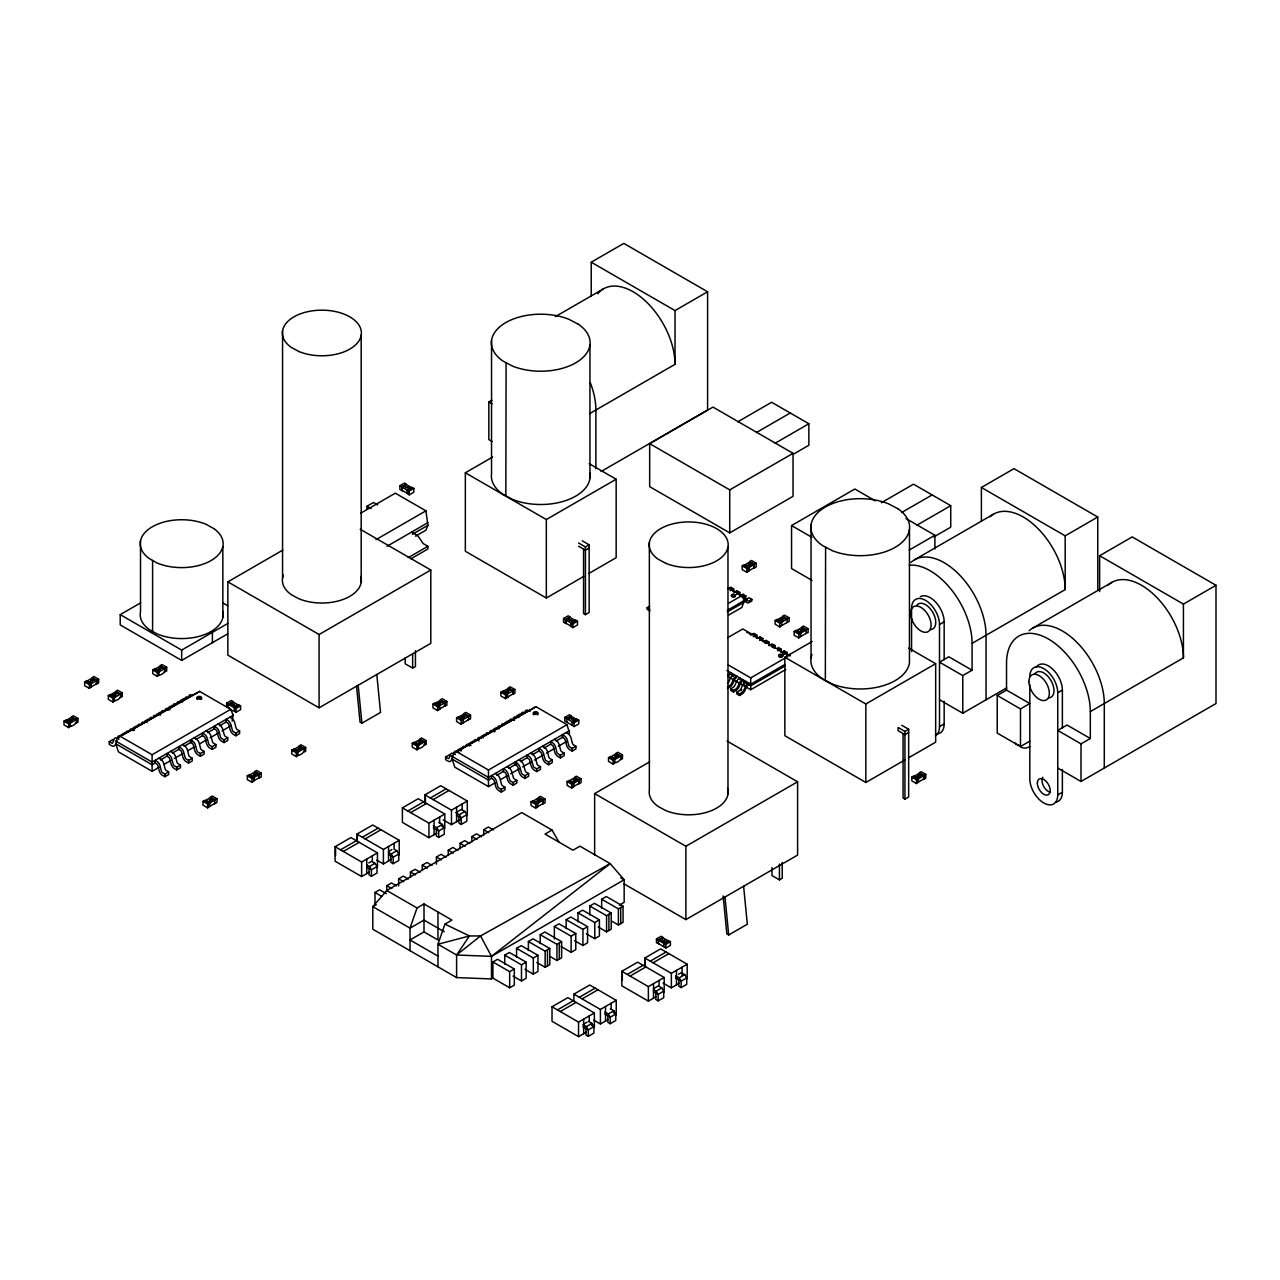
<?xml version="1.0" encoding="UTF-8"?>
<svg xmlns="http://www.w3.org/2000/svg" width="1280" height="1280" viewBox="0 0 1280 1280"><rect width="100%" height="100%" fill="white"/><g stroke="black" fill="none" stroke-linecap="round" stroke-linejoin="round"><path stroke-width="1.5" d="M114.48 695.856L113.456 696.336L114.56 695.776M158.896 670.224L156.592 669.744L158.976 670.144M210.32 801.104C208.496 797.936 209.52 801.552 211.36 800.448M254.624 775.52C252.32 772.496 254.256 775.872 255.664 774.864M299.04 749.872C296.864 746.832 298.608 750.176 300 749.328M419.6 743.056C417.392 739.952 419.12 743.488 420.64 742.4M439.584 702.416C441.568 705.632 440.4 701.84 438.672 702.992M538.384 801.424C539.152 798.544 535.344 801.472 537.808 800.064M574.416 781.264C572.128 778.144 574.144 781.792 575.376 780.592M615.472 756.032C617.92 757.312 612.848 756.016 615.264 756M616.304 755.408L618.224 756.032M749.52 565.568L749.44 564.272M781.808 618.784C780.96 621.6 784.96 618.704 782.336 620.24M919.152 776.8C919.904 774.32 916.016 776.464 918.688 775.472M616.288 755.424L617.232 754.832L618.464 756.016M232.144 721.184L233.2 715.264L230.688 709.36L199.6 691.408L117.056 738.16A5.04 2.912 60 0 0 114.224 738.864L112.784 742.72A1.728 1.008 60 0 1 111.728 743.104L109.248 741.68L109.248 744.368L111.616 745.744A5.024 2.896 60 0 0 114.96 744.944M437.968 966.832L437.968 944.256L444.944 924.112L451.936 920.08L424 903.952L417.024 907.984L410.032 928.144L410.032 950.72M160.08 715.424L161.52 711.552A5.04 2.912 60 0 1 164.384 710.864L164.688 711.024M452.64 756.656L451.312 760.256A5.024 2.896 60 0 1 447.968 761.056L445.6 759.696L445.6 757.008L449.328 754.848L451.632 756.192M460.96 751.216L462.4 747.36A5.04 2.912 60 0 1 465.264 746.656L465.568 746.816M360.912 513.056L395.328 493.184L425.92 510.832L427.92 525.344L425.92 530.192L415.584 536.144M158.928 767.36L152.112 771.296L118.464 751.872L115.808 743.808L117.056 738.16L199.6 691.408M495.296 782.688L488.464 786.624L454.816 767.184L452.16 759.12L453.424 753.488L535.968 706.72L567.04 724.672L569.552 733.28M117.84 736.976L117.952 736.704A5.04 2.912 60 0 1 120.816 736.016L121.12 736.176M125.936 732.288L126.048 732.032A5.04 2.912 60 0 1 128.912 731.344L129.216 731.504M129.648 730.144L129.776 729.888A5.04 2.912 60 0 1 132.64 729.2L134.56 730.288M137.76 725.472L137.872 725.216A5.04 2.912 60 0 1 140.736 724.512L141.04 724.672M141.472 723.312L141.6 723.056A5.04 2.912 60 0 1 144.464 722.368L144.768 722.528M149.584 718.64L149.696 718.384A5.04 2.912 60 0 1 152.56 717.696L152.864 717.856M153.296 716.496L153.424 716.24A5.04 2.912 60 0 1 156.288 715.536L156.592 715.696M165.12 709.664L165.248 709.408A5.04 2.912 60 0 1 168.096 708.72L170.032 709.808M173.232 704.992L173.344 704.736A5.04 2.912 60 0 1 176.208 704.032L176.512 704.192M176.944 702.848L177.072 702.576A5.04 2.912 60 0 1 179.92 701.888L180.24 702.048M185.056 698.16L185.168 697.904A5.04 2.912 60 0 1 188.032 697.216L188.336 697.376M454.192 752.288L454.304 752.032A5.04 2.912 60 0 1 457.168 751.344L459.104 752.432M466.016 745.472L466.128 745.2A5.04 2.912 60 0 1 468.992 744.512L470.928 745.616M474.112 740.784L474.224 740.528A5.04 2.912 60 0 1 477.088 739.84L479.024 740.928M477.84 738.64L477.952 738.384A5.04 2.912 60 0 1 480.816 737.68L481.12 737.84M485.936 733.968L486.048 733.696A5.04 2.912 60 0 1 488.912 733.008L489.216 733.168M497.76 727.136L497.872 726.88A5.04 2.912 60 0 1 500.736 726.176L501.04 726.336M501.488 724.992L501.6 724.72A5.04 2.912 60 0 1 504.464 724.032L504.768 724.192M509.584 720.304L509.696 720.048A5.04 2.912 60 0 1 512.56 719.36L514.496 720.448M513.312 718.16L513.424 717.904A5.04 2.912 60 0 1 516.288 717.2L516.592 717.36M521.408 713.488L521.52 713.216A5.04 2.912 60 0 1 524.384 712.528L524.688 712.688M525.136 711.328L525.248 711.072A5.04 2.912 60 0 1 528.112 710.384L530.032 711.472M728.144 587.696L741.872 595.616L744.4 600.464L741.872 607.456L728.496 615.168M492.912 978.112L492.912 961.984L497.568 959.296L514.32 968.976L514.32 985.104L509.664 987.792L492.912 978.112L491.488 978.944L456.592 977.584L456.592 955.008L469.44 935.952L480.528 935.952L610.192 863.648L624.16 879.76L624.16 902.336L619.296 905.152M616.8 756.8L615.856 757.488M802.4 630.56L801.296 631.184L802.512 630.496M558.992 842.144L552.016 830.048L521.76 812.576L386.768 890.512L372.8 906.64L372.8 929.216L456.592 977.584M68.384 720.72L70.112 721.568M162.288 668.368L160.576 667.52M207.376 800.96L209.104 801.808M296.096 749.744L297.824 750.592M442.512 702.56L440.8 701.712M416.656 742.912L418.384 743.76M466.16 716.208L464.448 715.36M746.592 565.44L748.304 566.288M916.224 776.672L917.936 777.52M209.6 801.536L208.672 802.192M73.952 719.52L73.712 719.536M212.944 799.776L211.648 799.232L212.8 799.712M257.12 774.128L254.976 773.344L257.024 774.192M301.424 748.56L300.416 747.376L299.488 747.952M422.224 741.728L419.904 740.976L421.984 741.728M577.04 779.936L574.72 779.184L576.8 779.952M747.744 566.688L748.88 566.032M779.312 620.16L781.488 620.864L779.296 620.032M444.944 924.112L469.44 935.952L437.968 944.256L456.592 955.008L480.528 935.952L491.488 956.368L491.488 978.944M456.592 955.008L491.488 956.368L610.192 863.648L579.936 846.176L572.96 850.208L545.024 834.08L552.016 830.048M301.552 748.624L299.504 747.936M591.232 296.048L591.232 262.208L623.808 243.392L707.6 291.776L707.6 410.016L601.04 471.536M555.328 316.64L603.504 288.832M227.712 633.84L181.68 660.416L120.224 624.944L120.224 614.624L140.688 602.816M492.144 441.504L488.832 439.584L488.832 401.952L491.936 400.16M591.232 262.208L675.024 310.576L707.6 291.776M360.224 529.264L430.8 570.016L430.8 643.328L319.088 707.824L227.856 655.152L227.856 581.84L282.848 550.08M399.888 485.728L404.544 483.04L406.4 484.128L401.744 486.816L399.888 485.728L399.888 489.504L402.224 490.848L401.744 486.816M366.928 508.96L366.928 506.272L373.456 502.496L377.744 504.976M401.888 487.088L406.272 484.56L411.856 487.776L407.472 490.32L401.888 487.088L401.888 490.24L407.472 493.456L407.472 490.32M150.944 632.368L152.592 631.408L152.592 560.464M409.44 488L407.84 488.912M407.472 493.456L407.344 490.032L412 487.344L413.856 488.416L413.856 492.176L409.2 494.864L407.008 493.2M407.344 490.032L409.2 491.104L413.856 488.416M91.52 686.688L89.328 688.368L84.672 685.68L84.672 681.92L86.528 680.848L91.184 683.536L91.184 687.04L91.056 683.808L96.64 680.592L96.64 683.728L91.056 686.96M84.672 681.92L89.328 684.608L91.184 683.536M96.768 680.304L98.624 679.232L98.624 682.992L96.304 684.336L96.768 680.304L92.112 677.616L93.968 676.544L98.624 679.232M583.792 576.384L546.336 598.016L465.344 551.248L465.344 472.784L492.592 457.056M589.68 413.6L675.024 364.336L675.024 310.576M120.224 614.624L181.68 650.096L227.712 623.52M376 539.648L425.92 510.832M70.848 725.92L68.656 727.6L64 724.912L64 721.152L65.856 720.08L70.512 722.768C67.504 730.08 78.864 723.52 76.096 719.536L71.44 716.848L73.312 715.776L77.968 718.464L77.968 722.224L75.504 723.232M115.296 700.672L112.96 702.016L108.32 699.328L108.32 695.568L110.176 694.496L114.832 697.184C111.824 704.496 123.184 697.952 120.416 693.952L115.76 691.264L117.616 690.192L122.272 692.88L122.272 696.64L119.824 697.648M159.568 674.704L157.376 676.384L152.72 673.696L152.72 669.936L154.576 668.864L159.232 671.536C156.4 678.976 167.632 672.176 164.816 668.32L160.16 665.632L162.032 664.56L166.688 667.248L166.688 671.008L164.224 672.016M72.288 720.304C70.448 719.12 71.296 721.152 72.368 720.208M64 721.152L68.656 723.84L70.512 722.768M76.096 719.536L77.968 718.464M108.32 695.568L112.96 698.256L114.832 697.184M120.416 693.952L122.272 692.88M152.72 669.936L157.376 672.624L159.232 671.536M164.816 668.32L166.688 667.248M164.688 668.592L159.104 671.824L154.72 669.296L160.304 666.064L164.688 668.592L164.688 671.744M386.992 546.288L427.92 522.656M412.352 534.336L427.92 525.344M505.84 496.16L506.096 362.72M408.208 557.68L427.888 546.32L427.888 549.008L410.848 558.848M109.248 741.68L112.976 739.536M121.072 734.864L124.784 732.704M136.608 725.888L132.896 728.032L132.896 730.72M148.432 719.056L144.72 721.2L147.024 722.544M156.544 714.384L160.256 712.224M172.08 705.408L168.368 707.552L168.368 710.24M183.904 698.576L180.176 700.736L182.496 702.064M227.856 581.84L319.088 634.512L430.8 570.016M649.664 443.648L712.976 407.104L793.04 453.328L793.04 496.32L729.728 532.864L649.664 486.656L649.664 443.648L729.728 489.872L793.04 453.328M226.64 703.152L231.296 700.464L233.152 701.536L228.496 704.224L226.64 703.152L226.64 706.912L229.104 707.92M465.344 472.784L546.336 519.536L616.16 479.232L616.16 557.696L588.912 573.44M231.056 704.256L232.944 703.312L231.184 704.336M232.416 705.024C237.328 704.048 232.144 704.448 233.488 705.536M121.024 736.768L152.112 754.72L230.688 709.36M228.496 704.224C225.744 708.208 237.088 714.768 234.08 707.44L238.736 704.768L240.608 705.84L240.608 709.6L235.952 712.288L233.76 710.608M234.08 707.44L235.952 708.528L240.608 705.84M737.776 421.808L771.616 402.256L808.864 423.76L808.864 445.264L793.632 454.064M233.2 715.264L152.112 762.08L115.808 741.12M158.864 758.192L160.8 759.312A5.04 2.912 60 0 1 163.664 763.312L165.168 769.072A1.728 1.008 60 0 0 166.144 770.448L168.64 771.888L168.64 774.576L164.912 776.736L162.544 775.36A5.024 2.896 60 0 1 159.2 770.704L157.872 765.552A1.744 1.008 60 0 0 156.704 763.92L155.136 763.024L152.112 764.768L115.808 743.808M160.48 759.936L166.96 756.192L168.528 757.104A1.744 1.008 60 0 1 169.696 758.736L171.024 763.872A5.024 2.896 60 0 0 174.368 768.544L176.736 769.904L180.464 767.76L180.464 765.072L177.968 763.616A1.728 1.008 60 0 1 176.992 762.256L175.488 756.496A5.04 2.912 60 0 0 172.624 752.496L170.688 751.36M172.368 753.072L179.104 749.184M184.144 746.272L192.56 741.424M195.936 739.472L202.656 735.584M207.712 732.672L214.448 728.784L214.448 726.096M219.792 725.696L226.272 721.952M164.048 764.416L170.864 760.464M174.288 758.496L182.8 753.584M187.92 750.624L194.736 746.688M199.856 743.744L206.672 739.792M210.08 737.824L218.608 732.912M222.016 730.944L230.544 726.016M155.136 763.024L155.136 760.336L157.072 761.472A5.04 2.912 60 0 1 159.936 765.472L161.44 771.232A1.728 1.008 60 0 0 162.432 772.592L164.912 774.048L168.64 771.888M166.96 756.192L166.96 753.504L168.896 754.64A5.04 2.912 60 0 1 171.76 758.64L173.264 764.4A1.728 1.008 60 0 0 174.256 765.76L176.736 767.216L180.464 765.072M188.56 760.384L192.288 758.24L192.288 760.928L188.56 763.072L186.192 761.712A5.024 2.896 60 0 1 182.848 757.04L181.52 751.904A1.744 1.008 60 0 0 180.352 750.272L178.784 749.376L178.784 746.688L180.72 747.824A5.04 2.912 60 0 1 183.584 751.808L185.088 757.568A1.728 1.008 60 0 0 186.08 758.944L188.56 760.384L188.56 763.072M200.384 753.568L204.112 751.408L204.112 754.096L200.384 756.256L198.016 754.88A5.024 2.896 60 0 1 194.672 750.224L193.344 745.072A1.744 1.008 60 0 0 192.176 743.456L190.608 742.544L190.608 739.856L192.544 740.992A5.04 2.912 60 0 1 195.408 744.992L196.912 750.752A1.728 1.008 60 0 0 197.888 752.112L200.384 753.568L200.384 756.256M212.208 746.736L215.936 744.592L215.936 747.28L212.208 749.424L209.84 748.064A5.024 2.896 60 0 1 206.496 743.392L205.168 738.256A1.744 1.008 60 0 0 204 736.624L202.432 735.712L202.432 733.024L204.368 734.16A5.04 2.912 60 0 1 207.232 738.16L208.736 743.92A1.728 1.008 60 0 0 209.712 745.296L212.208 746.736L212.208 749.424M224.032 739.904L227.76 737.76L227.76 740.448L224.032 742.592L221.664 741.232A5.024 2.896 60 0 1 218.32 736.576L216.992 731.424A1.744 1.008 60 0 0 215.824 729.792L214.256 728.896L214.256 726.208L216.192 727.344A5.04 2.912 60 0 1 219.056 731.344L220.56 737.104A1.728 1.008 60 0 0 221.536 738.464L224.032 739.904L224.032 742.592M226.08 719.376L228.016 720.512A5.04 2.912 60 0 1 230.88 724.512L232.384 730.272A1.728 1.008 60 0 0 233.36 731.632L235.856 733.088L239.584 730.928L239.584 733.616L235.856 735.776L233.488 734.4A5.024 2.896 60 0 1 230.144 729.744L228.816 724.608A1.744 1.008 60 0 0 227.648 722.976L226.08 722.064L226.272 719.264M756.384 432.56L790.24 413.008M578.56 542.992L585.424 546.96L589.152 544.8L589.152 612.528L585.424 614.672L583.568 613.6L583.568 549.104M589.152 548.032L585.424 550.176L578.56 546.208M775.008 443.312L808.864 423.76M405.2 657.872L405.2 663.808L412.64 668.096L415.44 666.496L415.44 650.656M209.84 806.16L207.648 807.856L202.992 805.168L202.992 801.392L204.848 800.32L209.504 803.008L209.504 806.512L209.376 803.28L214.96 800.064L210.576 797.536L204.992 800.752L209.376 803.28M253.824 780.928L251.968 782.272L247.312 779.584L247.312 775.808L249.168 774.736L253.824 777.424L253.824 780.928L253.68 777.696L259.264 774.48L259.264 777.632L253.68 780.848M298.224 755.296L296.368 756.624L291.712 753.936L291.712 750.176L293.568 749.104L298.224 751.792C295.232 759.104 306.576 752.56 303.808 748.56L299.168 745.872L301.024 744.8L305.68 747.488L305.68 751.248L303.808 752.064M202.992 801.392L207.648 804.08L209.504 803.008M215.088 799.792L216.96 798.72L216.96 802.48L214.624 803.824L215.088 799.792L210.448 797.104L212.304 796.032L216.96 798.72M247.312 775.808L251.968 778.496L253.824 777.424M259.408 774.208L261.264 773.12L261.264 776.896L258.944 778.24L259.408 774.208L254.752 771.52L256.624 770.448L261.264 773.12M291.712 750.176L296.368 752.864L298.224 751.792M303.808 748.56L305.68 747.488M209.376 806.432L215.088 803.296M356.512 686.064L360.048 722.128L361.904 723.2L380.528 712.448L376.8 674.496M563.552 618.496L568.208 615.808L570.064 616.88L565.424 619.568L563.552 618.496L563.552 622.256L565.888 623.6L565.424 619.568M571.136 626.224L565.552 622.992L565.552 619.84L569.936 617.312L575.52 620.544L571.136 623.072L570.544 626.288L572.864 627.632L577.52 624.944L577.52 621.184L575.664 620.112L571.008 622.8L571.008 626.304M567.968 619.6L569.568 618.688M570.272 620.928C569.04 619.904 574.432 619.376 569.328 620.384M432.944 704.112L434.8 703.04L439.456 705.728L439.92 709.216L437.6 710.56L432.944 707.872L432.944 704.112L437.6 706.8L444.912 702.784L444.448 706.208M565.552 619.84L572.864 623.872L577.52 621.184M446.896 701.424L442.256 698.736L440.384 699.808L445.04 702.496L446.896 701.424L446.896 705.184L444.576 706.272M419.248 748.464L416.928 749.808L412.272 747.12L412.272 743.344L414.128 742.272L418.784 744.96C415.776 752.272 427.136 745.728 424.368 741.744L419.728 739.056L421.584 737.984L426.24 740.656L426.24 744.432L423.776 745.424M463.44 722.544L461.248 724.224L456.592 721.536L456.592 717.76L458.448 716.688L463.104 719.376L463.104 722.88L468.56 719.584L468.688 716.16L464.032 713.472L465.888 712.4L470.544 715.072L470.544 718.848L468.096 719.856M507.888 697.296L505.552 698.64L500.896 695.952L500.896 692.176L502.768 691.104L507.424 693.792L507.424 697.296L507.28 694.08L512.864 690.848L512.864 694L507.28 697.232M649.904 610.944L647.104 609.328L647.104 607.712L649.76 606.176M811.984 580.368L791.552 568.56L791.552 525.568L854.848 489.008L875.296 500.816M412.272 743.344L416.928 746.032L418.784 744.96M424.368 741.744L426.24 740.656M456.592 717.76L461.248 720.448L463.104 719.376M468.688 716.16L470.544 715.072M500.896 692.176L505.552 694.864L507.424 693.792M514.864 689.488L510.208 686.816L508.352 687.888L513.008 690.576L514.864 689.488L514.864 693.264L512.4 694.272M749.056 570.64L746.864 572.32L742.208 569.632L742.208 565.872L744.064 564.8L748.72 567.488L748.72 570.992L748.576 567.76L754.176 564.528L754.176 567.68L748.576 570.912M742.208 565.872L746.864 568.56L748.72 567.488M754.304 564.256L756.176 563.184L756.176 566.944L753.84 568.288L754.304 564.256L749.648 561.568L751.52 560.496L756.176 563.184M730.896 587.296L730.896 588.912L733.68 590.512L733.68 588.912L730.896 587.296L728.24 588.832A3.728 2.16 -60 0 1 727.632 588.944M881.344 502.736L913.504 484.176L950.736 505.68L950.736 527.168L933.808 536.944M733.68 588.912L731.024 590.432A3.728 2.16 -60 0 1 730.256 590.56M457.424 750.176L461.152 748.032M472.976 741.2L469.248 743.344L469.248 746.032M484.8 734.368L481.072 736.528L483.376 737.856M504.72 722.88L508.448 720.72M520.272 713.904L516.544 716.048L519.024 717.472M445.6 757.008L447.904 758.336A1.728 1.008 60 0 0 449.072 758.192L450.576 754.176A5.04 2.912 60 0 1 453.44 753.488L535.968 706.72M734.288 592.32L736.944 590.784L739.744 592.4L739.744 594.016M739.744 592.4L737.088 593.936A3.728 2.16 -60 0 1 736.64 594.048M745.792 597.504L745.792 595.888L742.992 594.272L740.24 595.84M728.496 603.344L741.872 595.616M745.792 595.888L743.04 597.456M727.328 610.32L744.4 600.464M727.328 611.92L744.4 602.08M901.648 512.512L932.128 494.928M743.456 600.464A2.464 1.424 -60 0 1 744.912 600.528L746.32 602.16A5.712 3.296 -60 0 0 749.04 602.608L751.84 600.992L751.84 599.392L749.088 600.96A3.728 2.16 -60 0 1 747.6 600.704L745.92 598.8A4.432 2.56 -60 0 0 743.712 598.704L743.488 598.832M369.536 871.968L361.632 876.544L335.088 861.216L335.088 846.704L350.928 837.568L377.456 852.896L377.456 867.408M356.88 841.392L356.88 834.128L372.704 824.992L399.232 840.32L399.232 854.832M436.848 833.104L428.944 837.68L402.4 822.368L402.4 807.856L418.224 798.72L444.768 814.032L444.768 828.544M424.928 803.92L424.928 794.848L440.752 785.712L467.296 801.024L467.296 815.536M564.768 717.44L569.424 714.752L571.28 715.84L566.624 718.512L564.768 717.44L564.768 721.2L567.232 722.208M340.528 849.84L356.352 840.704M362.304 837.264L378.128 828.128M407.84 810.976L423.664 801.84M430.368 797.984L446.192 788.832M569.184 718.56L571.072 717.616L569.312 718.624M566.624 718.512L566.768 721.936M343.344 851.472L359.168 842.336M365.12 838.896L380.96 829.76M410.656 812.608L426.48 803.472M433.184 799.6L449.008 790.464M457.392 752.096L488.464 770.032L567.04 724.672M572.352 722.016L576.736 719.488L571.152 716.256L566.768 718.8L574.08 722.816L578.736 720.128L578.736 723.888L574.08 726.576L571.888 724.896M981.392 521.312L981.392 487.472L1013.984 468.656L1097.76 517.024L1097.76 589.952M916.88 525.216L950.736 505.68M727.776 637.632L742.816 628.96L789.168 655.712M569.552 730.592L488.464 777.408L452.16 756.432M495.216 773.504L497.152 774.64A5.04 2.912 60 0 1 500.016 778.64L501.52 784.4A1.728 1.008 60 0 0 502.512 785.76L504.992 787.216L504.992 789.904L501.28 792.048L498.912 790.688A5.024 2.896 60 0 1 495.552 786.016L494.224 780.88A1.744 1.008 60 0 0 493.056 779.248L491.504 778.336L488.464 780.096L452.16 759.12M496.848 775.264L503.328 771.52L504.88 772.416A1.744 1.008 60 0 1 506.048 774.048L507.376 779.184A5.024 2.896 60 0 0 510.736 783.856L513.088 785.216L516.816 783.072L516.816 780.384L514.336 778.928A1.728 1.008 60 0 1 513.344 777.568L511.84 771.808A5.04 2.912 60 0 0 508.976 767.808L507.04 766.672M508.72 768.4L517.136 763.536M520.512 761.6L527.232 757.712M532.288 754.784L539.024 750.912M544.064 747.984L550.8 744.096M556.144 741.024L562.624 737.28L562.624 734.592M782.016 625.248L779.808 626.928L775.168 624.24L775.168 620.48L777.024 619.408L781.68 622.096L781.68 625.6L787.264 622.368L787.264 618.864L782.608 616.176L784.464 615.104L789.12 617.792L789.12 621.552L786.672 622.56M500.4 779.728L507.232 775.792M510.64 773.824L519.168 768.896M522.576 766.928L531.104 762.016M534.512 760.032L543.04 755.12M546.448 753.152L554.976 748.224M558.384 746.256L566.912 741.328M753.984 633.408L753.984 635.024L756.768 636.64L756.768 635.024L753.984 633.408L751.232 634.976A3.728 2.16 -60 0 1 750.72 635.072M335.088 846.704L361.632 862.032L377.456 852.896M356.88 834.128L383.408 849.456L399.232 840.32M402.4 807.856L428.944 823.168L444.768 814.032M424.928 794.848L451.472 810.16L467.296 801.024M756.768 635.024L754.032 636.592A3.728 2.16 -60 0 1 753.344 636.672M775.168 620.48L779.808 623.168L787.136 619.152L782.752 616.624L777.168 619.84L781.552 622.368M787.264 618.864L789.12 617.792M909.248 550.048L934.912 535.232L934.912 548.912M757.376 638.432L760.032 636.896L762.832 638.512L762.832 640.128M368.752 862.928L371.552 861.312L375.04 863.312L376.992 866.592L376.992 873.04L371.408 876.272L369.072 874.928L369.072 868.48M389.152 851.152L391.936 849.536M455.808 812.672L461.392 809.44L464.88 811.456L466.832 814.736L466.832 821.184L461.248 824.4L458.912 823.056L458.912 816.608M491.504 778.336L491.504 775.648L493.424 776.784A5.04 2.912 60 0 1 496.288 780.784L497.808 786.544A1.728 1.008 60 0 0 498.784 787.904L501.28 789.36L504.992 787.216M503.328 771.52L503.328 768.832L505.248 769.968A5.04 2.912 60 0 1 508.112 773.952L509.632 779.712A1.728 1.008 60 0 0 510.608 781.088L513.088 782.528L516.816 780.384M524.912 775.712L528.64 773.552L528.64 776.24L524.912 778.4L522.56 777.024A5.024 2.896 60 0 1 519.2 772.368L517.872 767.216A1.744 1.008 60 0 0 516.704 765.6L515.136 764.688L515.136 762L517.072 763.136A5.04 2.912 60 0 1 519.936 767.136L521.44 772.896A1.728 1.008 60 0 0 522.432 774.256L524.912 775.712L524.912 778.4M536.736 768.88L540.464 766.736L540.464 769.424L536.736 771.568L534.384 770.208A5.024 2.896 60 0 1 531.024 765.536L529.696 760.4A1.744 1.008 60 0 0 528.528 758.768L526.96 757.856L526.96 755.168L528.896 756.304A5.04 2.912 60 0 1 531.76 760.304L533.264 766.064A1.728 1.008 60 0 0 534.256 767.44L536.736 768.88L536.736 771.568M548.56 762.048L552.288 759.904L552.288 762.592L548.56 764.736L546.208 763.376A5.024 2.896 60 0 1 542.848 758.72L541.52 753.568A1.744 1.008 60 0 0 540.352 751.936L538.784 751.04L538.784 748.352L540.72 749.488A5.04 2.912 60 0 1 543.584 753.488L545.088 759.248A1.728 1.008 60 0 0 546.08 760.608L548.56 762.048L548.56 764.736M550.608 741.52L552.544 742.656A5.04 2.912 60 0 1 555.408 746.656L556.912 752.416A1.728 1.008 60 0 0 557.904 753.776L560.384 755.232L564.112 753.072L564.112 755.76L560.384 757.92L558.016 756.56A5.024 2.896 60 0 1 554.672 751.888L553.344 746.752A1.744 1.008 60 0 0 552.176 745.12L550.608 744.208L550.8 741.424M572.208 748.4L575.936 746.256L575.936 748.944L572.208 751.088L569.84 749.728A5.024 2.896 60 0 1 566.496 745.056L565.168 739.92A1.744 1.008 60 0 0 564 738.288L562.432 737.392L562.432 734.704L564.368 735.824A5.04 2.912 60 0 1 567.232 739.824L568.736 745.584A1.728 1.008 60 0 0 569.728 746.96L572.208 748.4L572.208 751.088M759.728 640.16A3.728 2.16 -60 0 0 760.08 640.08L762.832 638.512M366.752 864.992L369.456 866.544L375.04 863.312M388.528 852.4L391.232 853.968L396.816 850.736L398.768 854.016L398.768 860.464L393.184 863.696L390.864 862.352L390.864 855.904M433.28 825.68L436.752 827.68L442.352 824.464L444.304 827.744L444.304 834.192L438.704 837.408L436.384 836.064L436.384 829.616M456.592 813.12L459.296 814.672L464.88 811.456M763.424 641.936L766.08 640.4L768.88 642.016L768.88 643.616M376.992 866.592L371.408 869.824L366.752 867.136M398.768 854.016L393.184 857.248L388.528 854.56M466.832 814.736L461.248 817.952L456.592 815.264M376.784 860.128L383.408 863.968L391.328 859.392M443.168 819.888L451.472 824.672L460.768 819.296M766.224 643.536L768.88 642.016M914.544 559.776L993.664 514.096M800.992 636.208L798.816 637.904L794.16 635.216L794.16 631.44L796.016 630.368L800.672 633.056L800.672 636.56L806.256 633.344L806.256 629.84L801.6 627.152L803.456 626.064L808.112 628.752L808.112 632.528L805.648 633.52M772.272 647.04L774.928 645.504L774.928 647.12M794.16 631.44L798.816 634.128L806.112 630.112L801.728 627.584L796.144 630.8L800.528 633.328M806.256 629.84L808.112 628.752M733.04 676.672L733.968 674.528L732.784 675.216A4.432 2.56 -60 0 0 730.576 677.856L728.896 681.696A3.728 2.16 -60 0 1 727.76 683.344M780.976 648.992L778.192 647.376L778.192 648.992L780.976 650.608L780.976 648.992L778.224 650.56A3.728 2.16 -60 0 1 777.552 650.656M781.584 652.416L784.24 650.88L787.024 652.496L787.024 654.096M727.456 686.896L730.192 685.28A3.728 2.16 -60 0 0 731.696 683.312L733.376 679.472A4.432 2.56 -60 0 1 735.568 676.832L736.752 676.144L735.824 678.288A2.464 1.424 -60 0 0 734.384 680.016L732.96 683.296A5.712 3.296 -60 0 1 730.24 686.896L727.456 688.496M787.024 652.496L784.288 654.048A3.728 2.16 -60 0 1 783.936 654.128M537.904 806.496L535.712 808.176L531.056 805.488L531.056 801.728L532.928 800.64L537.584 803.328L537.584 806.832L537.44 803.616L533.056 801.072L538.64 797.856L543.024 800.384L543.024 803.536L537.44 806.752M374.992 905.024L374.992 892.48L379.648 889.792L386.352 893.664M386.816 891.024L386.816 885.648L391.472 882.96L396.496 885.872M398.64 885.984L398.64 878.832L403.296 876.144L408.32 879.04M410.464 877.376L410.464 872L415.104 869.312L420.144 872.208M422.288 870.544L422.288 865.168L426.928 862.48L431.968 865.392M436.432 864.176L436.432 857.008L441.088 854.32L446.112 857.216M448.256 855.552L448.256 850.176L452.912 847.488L457.936 850.384M460.08 848.72L460.08 843.344L464.736 840.656L469.76 843.568M471.904 841.904L471.904 836.528L476.56 833.84L481.584 836.736M483.728 835.072L483.728 829.696L488.384 827.008L493.408 829.92M573.616 786.688L571.744 788.016L567.088 785.328L567.088 781.568L568.96 780.496L573.616 783.184L573.616 786.688L573.472 783.456L569.088 780.928L574.672 777.696L579.056 780.224L579.056 783.376L573.472 786.608M615.36 762.416L613.168 764.096L608.512 761.408L608.512 757.648L610.384 756.576L615.04 759.264C612.032 766.576 623.376 760.016 620.624 756.032L615.968 753.344L617.824 752.272L622.48 754.96L622.48 758.72L620.624 759.536M905.008 759.872L865.84 782.48L784.848 735.712L784.848 657.248L812.096 641.52M730.704 688.768L733.504 690.384L736.16 688.848A3.728 2.16 -60 0 0 737.744 686.8L739.424 682.96A4.432 2.56 -60 0 1 741.616 680.336L742.816 679.632L741.872 681.776A2.464 1.424 -60 0 0 740.432 683.52L739.008 686.8A5.712 3.296 -60 0 1 736.288 690.384L733.504 692L730.704 690.384L730.704 688.768L733.456 687.168A3.728 2.16 -60 0 0 734.96 685.184L736.624 681.344A4.432 2.56 -60 0 1 738.832 678.72L740.016 678.016L740.016 679.632M728.4 665.024L750.72 677.904L787.488 656.672M531.056 801.728L535.712 804.416L543.024 800.384M543.168 800.112L545.024 799.04L545.024 802.8L542.704 804.144L543.168 800.112L538.512 797.424L540.368 796.352L545.024 799.04M567.088 781.568L571.744 784.256L579.056 780.224M579.2 779.952L581.056 778.88L581.056 782.64L578.736 783.984L579.2 779.952L574.544 777.264L576.4 776.192L581.056 778.88M608.512 757.648L613.168 760.336L620.48 756.304L616.096 753.776L610.512 757.008L614.896 759.536M620.624 756.032L622.48 754.96M736.752 692.256L739.552 693.872L742.304 692.272A3.728 2.16 -60 0 0 743.792 690.288L745.472 686.464A4.432 2.56 -60 0 1 747.68 683.824L748.864 683.12L747.936 685.28A2.464 1.424 -60 0 0 746.48 687.008L745.072 690.288A5.712 3.296 -60 0 1 742.352 693.872L739.552 695.488L736.752 693.872L736.752 692.256L739.504 690.656A3.728 2.16 -60 0 0 741.008 688.688L742.672 684.848A4.432 2.56 -60 0 1 744.88 682.208L746.064 681.52L746.064 683.12M784.864 664.496L750.72 684.208L726.912 670.448M784.864 666.112L750.72 685.808L742.304 680.944M376.256 904.64L372.8 906.64L410.032 928.144L424 920.08L444.176 931.728M728.4 676.848L750.72 689.728L785.824 669.472M594.64 855.024L594.64 793.6L649.648 761.856M981.392 487.472L1065.184 535.84L1097.76 517.024M825.344 680.624L825.6 547.184M935.408 735.696A19.744 11.408 60 0 0 939.504 726.656L939.504 624.528L944.16 621.84A19.744 11.408 60 0 0 935.536 601.968A19.744 11.408 60 0 0 920.32 596.672M437.968 912.016L437.968 939.968L424 931.904L410.032 939.968L437.968 956.096M1099.632 591.568L1099.632 555.728L1132.208 536.912L1216 585.296L1216 703.536L1081.008 781.472L1057.744 768.032M784.848 657.248L865.84 704L935.664 663.696L935.664 742.176L908.416 757.904M972.08 670.208L948.816 656.784L939.504 662.16L962.784 675.584L972.08 670.208L972.08 643.344L1065.184 589.584L1065.184 535.84M1032.768 628.048L1111.904 582.352M491.488 956.368L624.16 879.76L620.768 877.808M594.64 793.6L685.888 846.272L797.6 781.776L797.6 855.088L685.888 919.6L623.904 883.808M504.736 964.128L504.736 955.168L509.392 952.48L526.144 962.144L526.144 978.272L521.488 980.96L513.12 976.128M516.56 957.296L516.56 948.336L521.216 945.648L537.968 955.328L537.968 971.456L533.312 974.144L524.944 969.296M528.384 950.464L528.384 941.504L533.04 938.832L549.792 948.496L549.792 964.624L545.136 967.312L536.768 962.48M540.208 943.648L540.208 934.688L544.864 932L561.616 941.68L561.616 957.792L556.96 960.48L550.256 956.608M554.352 939.056L554.352 926.512L559.008 923.824L575.776 933.504L575.776 949.632L571.12 952.32L561.056 946.512M566.176 928.64L566.176 919.696L570.832 917.008L587.584 926.672L587.584 942.8L582.944 945.488L574.56 940.656M578 921.824L578 912.864L582.656 910.176L599.408 919.856L599.408 935.968L594.752 938.656L586.384 933.824M589.824 914.992L589.824 906.032L594.48 903.344L611.232 913.024L611.232 929.152L606.576 931.84L598.208 926.992M601.648 908.176L601.648 899.216L606.304 896.528L623.056 906.192L623.056 922.32L618.4 925.008L611.696 921.136M908.656 732.496L904.944 734.64L898.064 730.672L898.064 727.456L904.944 731.424L908.656 729.264L908.656 796.992L904.944 799.136L903.072 798.064L903.072 733.568M492.912 961.984L509.664 971.664L514.32 968.976M504.736 955.168L521.488 964.832L526.144 962.144M516.56 948.336L533.312 958.016L537.968 955.328M528.384 941.504L545.136 951.184L549.792 948.496M540.208 934.688L556.96 944.368L561.616 941.68M554.352 926.512L571.12 936.192L575.776 933.504M566.176 919.696L582.944 929.36L587.584 926.672M578 912.864L594.752 922.544L599.408 919.856M589.824 906.032L606.576 915.712L611.232 913.024M601.648 899.216L618.4 908.88L623.056 906.192M939.504 726.656L944.16 723.968L944.16 701.2M939.504 699.776L962.784 713.216L1006.672 687.872M997.216 695.472L1006.528 690.096L1029.808 703.536L1020.496 708.912L997.216 695.472L997.216 733.104L1020.496 746.544L1029.808 741.168M1099.632 555.728L1183.424 604.096L1216 585.296M918.672 781.872L916.48 783.552L911.824 780.864L911.824 777.104L913.696 776.032L918.352 778.72L918.352 782.224L918.208 778.992L913.824 776.464L919.408 773.232L923.792 775.76L923.792 778.912L918.208 782.144M1029.808 684.528L1029.808 778.784A19.744 11.408 60 0 0 1043.776 802.976A19.744 11.408 60 0 0 1057.744 794.912L1057.744 692.784L1062.384 690.096A19.744 11.408 60 0 0 1052.048 668.544A19.744 11.408 60 0 0 1036.336 666.992M911.824 777.104L916.48 779.792L923.792 775.76M923.936 775.488L925.792 774.416L925.792 778.176L923.472 779.52L923.936 775.488L919.28 772.8L921.136 771.728L925.792 774.416M656.464 938.944L661.12 936.256L662.976 937.328L658.32 940.016L656.464 938.944L656.464 942.704L658.928 943.712M660.88 940.048L662.464 939.136M658.32 940.016L658.464 943.44M586.448 1032.032L578.544 1036.608L552.016 1021.28L552.016 1006.768L567.84 997.632L594.368 1012.96L594.368 1027.472M573.888 1001.392L573.888 994.144L589.712 985.008L616.24 1000.32L616.24 1014.832M658.32 943.52L663.92 946.752L663.92 943.248L668.56 940.56L670.432 941.632L670.432 945.392L665.776 948.08L663.584 946.4M663.92 943.248L665.776 944.32L670.432 941.632M772 867.648L772 875.568L779.44 879.872L782.24 878.256L782.24 862.416M656.272 996.56L648.368 1001.136L621.824 985.808L621.824 971.296L637.664 962.16L664.192 977.488L664.192 992M644.832 967.088L644.832 958.016L660.656 948.88L687.184 964.208L687.184 978.72M557.44 1009.904L573.264 1000.768M579.312 997.28L595.136 988.144M560.256 1011.536L576.08 1002.4M582.128 998.896L597.968 989.76M627.264 974.432L643.088 965.296M650.256 961.152L666.08 952.016M630.08 976.064L645.904 966.928M653.072 962.784L668.896 953.648M1090.32 738.48L1067.04 725.04L1057.744 730.416L1081.008 743.856L1090.32 738.48L1090.32 711.6L1183.424 657.856L1183.424 604.096M723.12 895.936L726.848 933.888L728.704 934.96L747.328 924.208L743.6 886.272M552.016 1006.768L578.544 1022.096L594.368 1012.96M573.888 994.144L600.416 1009.456L616.24 1000.32M621.824 971.296L648.368 986.624L664.192 977.488M644.832 958.016L671.36 973.344L687.184 964.208M584.272 1023.792L587.072 1022.176M582.88 1024.592L586.368 1026.608L591.952 1023.376L593.904 1026.656L593.904 1033.104L588.32 1036.336L585.984 1034.992L585.984 1028.544M604.752 1011.968L608.24 1013.984L613.824 1010.752L615.776 1014.032L615.776 1020.48L610.192 1023.712L607.872 1022.368L607.872 1015.904M654.096 988.32L658.288 985.904M678.496 974.24L681.28 972.624L684.768 974.64L686.72 977.904L686.72 984.368L681.136 987.584L678.8 986.24L678.8 979.792M653.488 989.568L656.192 991.136L661.776 987.904L663.728 991.184L663.728 997.632L658.144 1000.864L655.808 999.52L655.808 993.072M686.72 977.904L681.136 981.136L675.696 978L675.696 975.84L679.184 977.856L684.768 974.64M593.792 1020.144L600.416 1023.968L608.336 1019.408M663.728 991.184L658.144 994.416L653.488 991.728M663.072 983.072L671.36 987.856L679.28 983.28M1057.744 794.912L1062.384 792.224L1062.384 769.456M440.368 701.952L441.232 701.312M298.24 750.336L297.392 750.976M253.84 775.984L252.992 776.608M782.512 618.352L783.44 617.68M418.8 743.52L417.952 744.144M615.056 757.808L614.192 758.448M573.632 781.728L572.768 782.368M537.6 801.888L536.736 802.528M918.352 777.264L917.504 777.904M230.624 704.016L231.488 704.64M568.48 620.016L567.536 619.36M780.848 619.456L781.792 618.64L782.272 620.128M539.424 800.768L538.4 801.568L537.92 800.08M920.192 776.16L919.168 776.944L918.88 775.408M160.064 669.584C162.144 669.776 156.096 667.248 159.824 669.568M800.896 629.792C798.432 630.048 803.12 630.448 801.392 629.856M508.08 691.936C510.768 691.728 505.36 690.448 508.016 691.824M115.488 695.328C118.208 695.12 112.768 693.824 115.424 695.216M463.776 717.52C466.56 717.28 460.96 716.224 463.696 717.408M749.248 564.176C746.144 564.4 751.248 565.008 750.576 564.928M453.44 753.488L455.376 754.592M192.064 695.216L191.744 695.056A5.04 2.912 60 0 0 188.88 695.76M117.088 738.176L119.024 739.264M905.952 518.512L934.912 535.232M791.552 525.568L811.984 537.36M488.832 401.952L492.144 403.872M589.152 463.648L616.16 479.232M908.656 648.112L935.664 663.696M754.176 564.528L749.776 562L744.192 565.232L748.576 567.76M751.84 599.392L749.04 597.776L746.304 599.344A3.728 2.16 -60 0 1 744.8 599.088L743.136 597.184A4.432 2.56 -60 0 0 741.68 596.848M783.152 618L785.2 618.608L783.024 618.08M800.256 631.856L798.08 631.312L800.128 631.936M774.928 645.504L772.128 643.888L769.472 645.424A3.728 2.16 -60 0 1 768.704 645.552M582.288 540.832L589.152 544.8M901.792 725.296L908.656 729.264M647.104 607.712L649.904 609.328M730.496 674.144L733.872 676.08M366.928 506.272L371.12 508.672M411.6 532.08L415.984 534.608A9.632 5.552 60 0 1 419.584 538.192L422.784 543.04A2.144 1.248 60 0 0 423.6 543.84L427.888 546.32M727.024 741.04L797.6 781.776M578.736 720.128L576.864 719.056L572.208 721.744L572.208 725.248L566.624 722.032M512.864 690.848L508.48 688.32L502.896 691.536L507.28 694.08M512.864 694L513.008 690.576M614.624 758.064L612.448 757.52L614.496 758.128M566.16 732.544L568.096 733.68A5.04 2.912 60 0 1 570.96 737.68L572.464 743.44A1.728 1.008 60 0 0 573.44 744.8L575.936 746.256M554.336 739.376L556.272 740.512A5.04 2.912 60 0 1 559.136 744.512L560.64 750.272A1.728 1.008 60 0 0 561.616 751.632L564.112 753.072M542.512 746.192L544.448 747.328A5.04 2.912 60 0 1 547.312 751.328L548.816 757.088A1.728 1.008 60 0 0 549.792 758.464L552.288 759.904M498.928 728.88L496.624 727.552L492.896 729.696L495.2 731.024M444.912 702.784L440.528 700.256L434.944 703.472L439.328 706L439.328 709.152L444.912 705.936L445.04 702.496M494.576 731.952L492.64 730.864A5.04 2.912 60 0 0 489.776 731.552M530.688 753.024L532.624 754.16A5.04 2.912 60 0 1 535.488 758.16L536.992 763.92A1.728 1.008 60 0 0 537.968 765.28L540.464 766.736M573.2 781.984L571.04 781.392L573.072 782.048M518.864 759.856L520.8 760.992A5.04 2.912 60 0 1 523.664 764.976L525.168 770.736A1.728 1.008 60 0 0 526.16 772.112L528.64 773.552M222.608 602.784L227.712 605.728M537.168 802.128L535.024 801.552L537.04 802.208M483.728 829.696L488.752 832.608M471.904 836.528L476.928 839.424M438.864 822.448L442.352 824.464M441.968 826.4L444.304 827.744L438.704 830.96L433.28 827.824M460.08 843.344L465.104 846.256M229.808 717.232L231.744 718.368A5.04 2.912 60 0 1 234.592 722.368L236.112 728.128A1.728 1.008 60 0 0 237.088 729.488L239.584 730.928M448.256 850.176L453.28 853.072M217.984 724.048L219.92 725.184A5.04 2.912 60 0 1 222.768 729.184L224.288 734.944A1.728 1.008 60 0 0 225.264 736.32L227.76 737.76M436.432 857.008L441.456 859.904M661.776 987.904L659.072 986.352L659.072 980.432M206.16 730.88L208.096 732.016A5.04 2.912 60 0 1 210.944 736.016L212.464 741.776A1.728 1.008 60 0 0 213.44 743.136L215.936 744.592M422.288 865.168L427.312 868.08M396.816 850.736L394.112 849.184L394.112 843.264M96.64 680.592L92.256 678.048L86.672 681.28L91.056 683.808M259.264 774.48L254.88 771.952L249.296 775.168L253.68 777.696M194.336 737.712L196.272 738.848A5.04 2.912 60 0 1 199.136 742.832L200.64 748.592A1.728 1.008 60 0 0 201.616 749.968L204.112 751.408M92.656 679.44L94.704 680.048L92.528 679.504M116.304 693.088L118.352 693.696L116.176 693.152M253.408 776.224L251.264 775.632L253.28 776.304M410.464 872L415.488 874.896M182.512 744.528L184.448 745.664A5.04 2.912 60 0 1 187.312 749.664L188.816 755.424A1.728 1.008 60 0 0 189.792 756.784L192.288 758.24M398.64 878.832L403.664 881.728M610.336 1008.736L613.824 1010.752M613.456 1012.688L615.776 1014.032L610.192 1017.248L604.752 1014.112M386.816 885.648L391.84 888.56M386.768 890.512L417.024 907.984M374.992 892.48L381.696 896.352M588.464 1021.376L591.952 1023.376M591.568 1025.312L593.904 1026.656L588.32 1029.888L582.88 1026.752M740 595.44L739.872 595.312A4.432 2.56 -60 0 0 739.12 594.944M737.216 593.824L737.072 593.696A4.432 2.56 -60 0 0 736.72 593.472M733.952 591.952L733.824 591.808A4.432 2.56 -60 0 0 732.848 591.44M731.168 590.336L731.024 590.208A4.432 2.56 -60 0 0 730.272 589.84M787.296 655.536L787.168 655.392A4.432 2.56 -60 0 0 786.608 655.088M784.512 653.92L784.368 653.792A4.432 2.56 -60 0 0 784.016 653.552M781.104 651.904L781.248 652.048A4.432 2.56 -60 0 0 780.128 651.52M778.448 650.432L778.32 650.288A4.432 2.56 -60 0 0 777.568 649.936M772.4 646.928L772.272 646.8A4.432 2.56 -60 0 0 771.296 646.416M769.136 645.056L769.008 644.912A4.432 2.56 -60 0 0 768.656 644.688M763.088 641.552L762.96 641.424A4.432 2.56 -60 0 0 762.208 641.072M760.304 639.952L760.16 639.808A4.432 2.56 -60 0 0 759.616 639.504M756.912 637.936L757.04 638.064A4.432 2.56 -60 0 0 755.936 637.552M754.112 636.32L754.256 636.448A4.432 2.56 -60 0 0 753.36 635.968M750.992 634.576L750.848 634.432A4.432 2.56 -60 0 0 749.408 634.096M748.192 632.96L748.064 632.832A4.432 2.56 -60 0 0 746.848 632.448M679.184 977.856L681.136 981.136L681.136 987.584M656.192 991.136L658.144 994.416L658.144 1000.864M608.24 1013.984L610.192 1017.248L610.192 1023.712M586.368 1026.608L588.32 1029.888L588.32 1036.336M459.296 814.672L461.248 817.952L461.248 824.4M436.752 827.68L438.704 830.96L438.704 837.408M391.232 853.968L393.184 857.248L393.184 863.696M369.456 866.544L371.408 869.824L371.408 876.272M724.976 897.024L728.704 934.96M358.176 685.248L361.904 723.2M1104.288 768.032L1104.288 703.536A59.248 34.208 60 0 0 1075.856 641.312A59.248 34.208 60 0 0 1029.152 630.72M1081.008 743.856L1081.008 781.472M1062.384 690.096L1062.384 728.032M1020.496 708.912L1020.496 746.544M1006.528 690.096L1006.528 663.232A59.248 34.208 60 0 1 1048.432 639.04A59.248 34.208 60 0 1 1090.32 711.6M986.048 699.776L986.048 635.28A59.248 34.208 60 0 0 957.632 573.056A59.248 34.208 60 0 0 910.928 562.448M962.784 675.584L962.784 713.216M944.16 621.84L944.16 659.776M916.48 779.792L916.48 783.552M911.568 651.616L911.568 608.4A19.744 11.408 60 0 1 925.536 600.336A19.744 11.408 60 0 1 939.504 624.528M909.456 529.488L909.456 662.784A49.376 28.512 0 0 1 832.176 683.92L822.624 678.928A49.376 28.512 0 0 1 811.984 654.464M904.944 731.424L904.944 799.136M865.84 704L865.84 782.48M811.04 524.864L811.04 658.16M798.816 634.128L798.816 637.904M790.288 655.984L790.288 654.368L787.632 655.904A3.728 2.16 -60 0 1 787.2 656.016M784.24 650.88L784.24 652.496M779.808 623.168L779.808 626.928M779.44 864.032L779.44 879.872M766.08 640.4L766.08 642.016M760.032 636.896L760.032 638.512M750.72 677.904L750.72 689.728M746.864 568.56L746.864 572.32M742.992 594.272L742.992 595.888M739.552 693.872L739.552 695.488M736.944 590.784L736.944 592.4M733.504 690.384L733.504 692M729.728 489.872L729.728 532.864M727.984 546.944L727.984 794.192M685.888 846.272L685.888 919.6M682.064 967.168L682.064 975.216M676.48 970.384L676.48 984.896M671.36 973.344L671.36 987.856M665.776 944.32L665.776 948.08M653.488 983.664L653.488 998.176M649.36 542.544L649.36 789.792A39.504 22.8 0 0 0 658.176 806.48L665.712 810.544A39.504 22.8 0 0 0 709.584 811.344A39.504 22.8 0 0 0 727.632 788.256M648.368 986.624L648.368 1001.136M645.296 960.448L645.296 966.896M622.304 973.712L622.304 980.16M620.736 907.536L620.736 923.664M618.4 908.88L618.4 925.008M613.168 760.336L613.168 764.096M611.12 1003.28L611.12 1009.184M608.912 914.368L608.912 930.496M606.576 915.712L606.576 931.84M605.536 1006.512L605.536 1021.024M600.416 1009.456L600.416 1023.968M595.888 468.656L595.888 410.016A59.248 34.208 60 0 0 590.272 382.592M594.752 922.544L594.752 938.656M589.952 345.024L589.952 478.32M589.248 1015.904L589.248 1021.824M585.424 546.96L585.424 614.672M583.664 1019.136L583.664 1033.648M582.944 929.36L582.944 945.488M578.544 1022.096L578.544 1036.608M574.08 722.816L574.08 726.576M572.864 623.872L572.864 627.632M571.744 784.256L571.744 788.016M571.12 936.192L571.12 952.32M560.384 755.232L560.384 757.92M559.296 943.024L559.296 959.136M556.96 944.368L556.96 960.48M547.472 949.84L547.472 965.968M546.336 519.536L546.336 598.016M545.136 951.184L545.136 967.312M535.712 804.416L535.712 808.176M533.312 958.016L533.312 974.144M521.488 964.832L521.488 980.96M513.088 782.528L513.088 785.216M509.664 971.664L509.664 987.792M505.552 694.864L505.552 698.64M501.28 789.36L501.28 792.048M491.536 340.4L491.536 473.696A49.376 28.512 0 0 0 503.12 494.464L512.672 499.456A49.376 28.512 0 0 0 566.16 500.448A49.376 28.512 0 0 0 589.792 472.72M488.464 770.032L488.464 786.624M462.176 803.984L462.176 809.888M461.248 720.448L461.248 724.224M456.592 807.2L456.592 821.712M451.472 810.16L451.472 824.672M439.648 816.992L439.648 822.896M437.6 706.8L437.6 710.56M434.064 820.208L434.064 834.72M428.944 823.168L428.944 837.68M425.392 797.264L425.392 803.712M424 903.952L424 931.904M416.928 746.032L416.928 749.808M412.64 654.24L412.64 668.096M409.2 491.104L409.2 494.864M388.528 846.496L388.528 861.008M383.408 849.456L383.408 863.968M372.336 855.84L372.336 861.76M366.752 859.072L366.752 873.584M361.632 862.032L361.632 876.544M361.184 335.184L361.184 582.432M357.344 836.544L357.344 841.392M335.568 849.136L335.568 855.584M319.088 634.512L319.088 707.824M296.368 752.864L296.368 756.624M282.56 330.768L282.56 578.016M251.968 778.496L251.968 782.272M235.952 708.528L235.952 712.288M235.856 733.088L235.856 735.776M222.848 546.576L222.848 617.52M212.4 632.368L212.4 642.688M207.648 804.08L207.648 807.856M181.68 650.096L181.68 660.416M176.736 767.216L176.736 769.904M164.912 774.048L164.912 776.736M157.376 672.624L157.376 676.384M152.112 754.72L152.112 771.296M140.512 540.784L140.512 611.728A41.472 23.936 0 0 0 149.024 629.376L156.752 633.76A41.472 23.936 0 0 0 202.752 635.248A41.472 23.936 0 0 0 222.736 611.264M112.96 698.256L112.96 702.016M89.328 684.608L89.328 688.368M68.656 723.84L68.656 727.6M735.28 596.48A2.08 1.2 0 0 1 733.2 597.056A2.08 1.2 0 0 1 731.456 596.176M731.456 595.568A2.08 1.2 0 0 1 733.2 594.688A2.08 1.2 0 0 1 735.28 595.264M746.256 600.992A5.712 3.296 -60 0 1 744.064 600.976M782.768 656.272A2.08 1.2 0 0 1 781.04 657.152A2.08 1.2 0 0 1 778.96 656.56M778.96 655.36A2.08 1.2 0 0 1 781.04 654.768A2.08 1.2 0 0 1 782.768 655.648M743.696 685.392A2.464 1.424 -60 0 1 744.32 684.368M741.744 689.712A5.712 3.296 -60 0 1 741.088 690.688M728.336 676.528A2.464 1.424 -60 0 1 729.776 674.8L730.704 672.64L729.52 673.344A4.432 2.56 -60 0 0 727.664 675.344M764.768 642.96A4.432 2.56 -60 0 1 766.048 643.184M782.928 653.44A4.432 2.56 -60 0 1 783.616 653.424M773.856 648.032A4.432 2.56 -60 0 1 774.896 648.288M197.264 699.488A2.336 1.344 0 0 1 199.28 697.472A2.336 1.344 0 0 1 201.296 699.488M116.288 741.328A1.744 1.008 60 0 1 117.072 740.896M533.616 714.8A2.336 1.344 0 0 1 535.632 712.784A2.336 1.344 0 0 1 537.648 714.8M360.832 576.48A39.504 22.8 0 0 1 342.784 599.568A39.504 22.8 0 0 1 298.912 598.784L291.376 594.72A39.504 22.8 0 0 1 283.392 575.072M990.048 516.768A59.248 34.208 60 0 1 1036.752 527.376A59.248 34.208 60 0 1 1065.184 589.584M909.248 565.168A59.248 34.208 60 0 1 972.08 643.344M944.16 723.968A19.744 11.408 60 0 1 937.184 733.904M916.688 605.456A14.448 8.336 60 0 1 932.768 612.304A14.448 8.336 60 0 1 930.64 629.632M1108.288 585.024A59.248 34.208 60 0 1 1154.992 595.632A59.248 34.208 60 0 1 1183.424 657.856M1029.808 746.544A16.464 9.504 -60 0 1 1019.728 745.632M1019.328 745.408A16.464 9.504 -60 0 1 1015.072 742.944M1062.384 792.224A19.744 11.408 60 0 1 1055.408 802.16M1050.096 792.288A9.088 5.248 60 0 1 1043.328 785.744A9.088 5.248 60 0 1 1042.864 777.248M1029.808 676.672A19.744 11.408 60 0 1 1043.776 668.608A19.744 11.408 60 0 1 1057.744 692.784M1034.928 673.728A14.448 8.336 60 0 1 1050.992 680.56A14.448 8.336 60 0 1 1048.88 697.888M597.792 293.76A59.248 34.208 60 0 1 644.848 300.464A59.248 34.208 60 0 1 675.024 364.336M91.28 680.576C94.864 683.008 88.912 679.776 91.28 680.576M235.968 706.176C232.32 707.584 238.72 704 235.968 706.176M404.528 485.952C402.016 488.448 407.776 484.608 404.704 486.08M572.88 621.52C569.52 622.8 575.6 619.472 572.704 621.52M574.096 720.464C570.464 721.856 576.88 718.336 574.096 720.464M665.792 941.968C662.08 943.328 668.624 939.856 665.792 941.968M71.792 718.784L73.904 719.104L71.792 718.784M90.832 682.208L89.6 682.56L90.832 682.208M210.784 799.024L212.096 798.96L210.832 798.944M439.104 704.4L437.008 704.176L439.2 704.32M462.752 718.048L461.456 718.32L462.752 718.048M507.072 692.464L504.768 692L507.072 692.464M538.864 799.36L540.16 799.28L538.864 799.36M750 563.504L751.312 563.44L749.92 563.664M801.952 629.072L803.264 629.008L802.08 628.912M919.632 774.736L921.92 775.296L919.536 774.896M405.744 487.552L408.336 487.216L405.744 487.552M572.896 718.928C569.168 720.624 573.376 717.84 572.88 718.992M664.592 940.432C660.56 940.576 664.912 942.128 662.224 940.832L664.592 940.432M88.544 681.728L90.016 682.048L88.544 681.728M112.176 695.376L113.664 695.696L112.176 695.376M436.816 703.92L437.952 703.504L436.816 703.92M460.464 717.584C460.672 719.424 462 715.936 460.464 717.584M541.184 799.808C540 801.584 540.576 798.192 541.184 799.808M752.32 563.968C751.12 565.712 751.616 562.384 752.32 563.968M804.272 629.536L803.136 630.096L804.272 629.536M69.856 719.728L71.136 719.664L69.856 719.728M510.928 690.32L508.752 689.776L510.928 690.32M410.032 488.224L408.864 487.6L410.016 488.256M568.608 718.288L569.776 718.912L568.672 718.288M660.304 939.792L661.472 940.416L660.448 939.808M114.08 694.496L114.944 693.728L114.032 694.448M462.352 716.688L463.216 715.92L462.352 716.688M506.672 691.104L507.536 690.336L506.64 691.152M91.968 679.68L93.12 679.136L91.968 679.68M70.704 721.344L69.6 721.984L70.704 721.344M115.616 693.328L116.768 692.8L115.616 693.328M160.032 667.696L161.184 667.152L160.032 667.696M463.888 715.536L465.04 714.992L463.888 715.536M508.208 689.952L509.36 689.408L508.208 689.952M800.864 631.632L799.68 632.256L800.864 631.632M71.584 717.28L66 720.512L70.384 723.04L75.968 719.808L71.584 717.28M115.904 691.712L110.32 694.928L114.704 697.456L120.288 694.24L115.904 691.712M233.024 701.968L228.64 704.496L234.224 707.728L238.608 705.184L233.024 701.968M299.296 746.304L293.712 749.536L298.096 752.064L303.68 748.832L299.296 746.304M419.856 739.488L414.272 742.704L418.656 745.232L424.24 742.016L419.856 739.488M464.176 713.904L458.592 717.12L462.976 719.664L468.56 716.432L464.176 713.904M662.848 937.76L658.464 940.288L664.048 943.52L668.432 940.992L662.848 937.76M578.368 324.256L568.816 319.264A49.376 28.512 0 0 0 504.144 323.584A49.376 28.512 0 0 0 503.12 361.168L512.672 366.16A49.376 28.512 0 0 0 577.344 361.84A49.376 28.512 0 0 0 578.368 324.256M897.872 508.72L888.32 503.728A49.376 28.512 0 0 0 823.648 508.048A49.376 28.512 0 0 0 822.624 545.632L832.176 550.624A49.376 28.512 0 0 0 896.848 546.304A49.376 28.512 0 0 0 897.872 508.72M298.912 351.536L291.376 347.472A39.504 22.8 0 0 1 312.016 310.896A39.504 22.8 0 0 1 360.704 337.152A39.504 22.8 0 0 1 298.912 351.536M665.712 563.296L658.176 559.232A39.504 22.8 0 0 1 678.816 522.656A39.504 22.8 0 0 1 727.504 548.928A39.504 22.8 0 0 1 665.712 563.296M214.32 528.912L206.592 524.544A41.472 23.936 0 0 0 152.064 526.912A41.472 23.936 0 0 0 149.024 558.432L156.752 562.816A41.472 23.936 0 0 0 211.28 560.432A41.472 23.936 0 0 0 214.32 528.912M732 596.144A2.08 1.2 0 0 0 735.472 595.616A2.08 1.2 0 0 0 732.928 594.144A2.08 1.2 0 0 0 732 596.144M779.728 656.432A2.08 1.2 0 0 0 782.848 655.392A2.08 1.2 0 0 0 779.728 654.352A2.08 1.2 0 0 0 779.728 656.432M197.632 698.688A2.336 1.344 0 0 0 201.52 698.08A2.336 1.344 0 0 0 198.672 696.432A2.336 1.344 0 0 0 197.632 698.688M534.464 714.224A2.336 1.344 0 0 0 537.968 713.056A2.336 1.344 0 0 0 534.464 711.888A2.336 1.344 0 0 0 534.464 714.224M910.672 613.264A14.448 8.336 60 0 0 925.984 632.32A14.448 8.336 60 0 0 925.984 611.888A14.448 8.336 60 0 0 910.672 613.264M1037.344 783.136A9.088 5.248 60 0 0 1046.976 795.136A9.088 5.248 60 0 0 1046.976 782.288A9.088 5.248 60 0 0 1037.344 783.136M1028.912 681.52A14.448 8.336 60 0 0 1044.224 700.576A14.448 8.336 60 0 0 1044.224 680.144A14.448 8.336 60 0 0 1028.912 681.52"/></g></svg>
